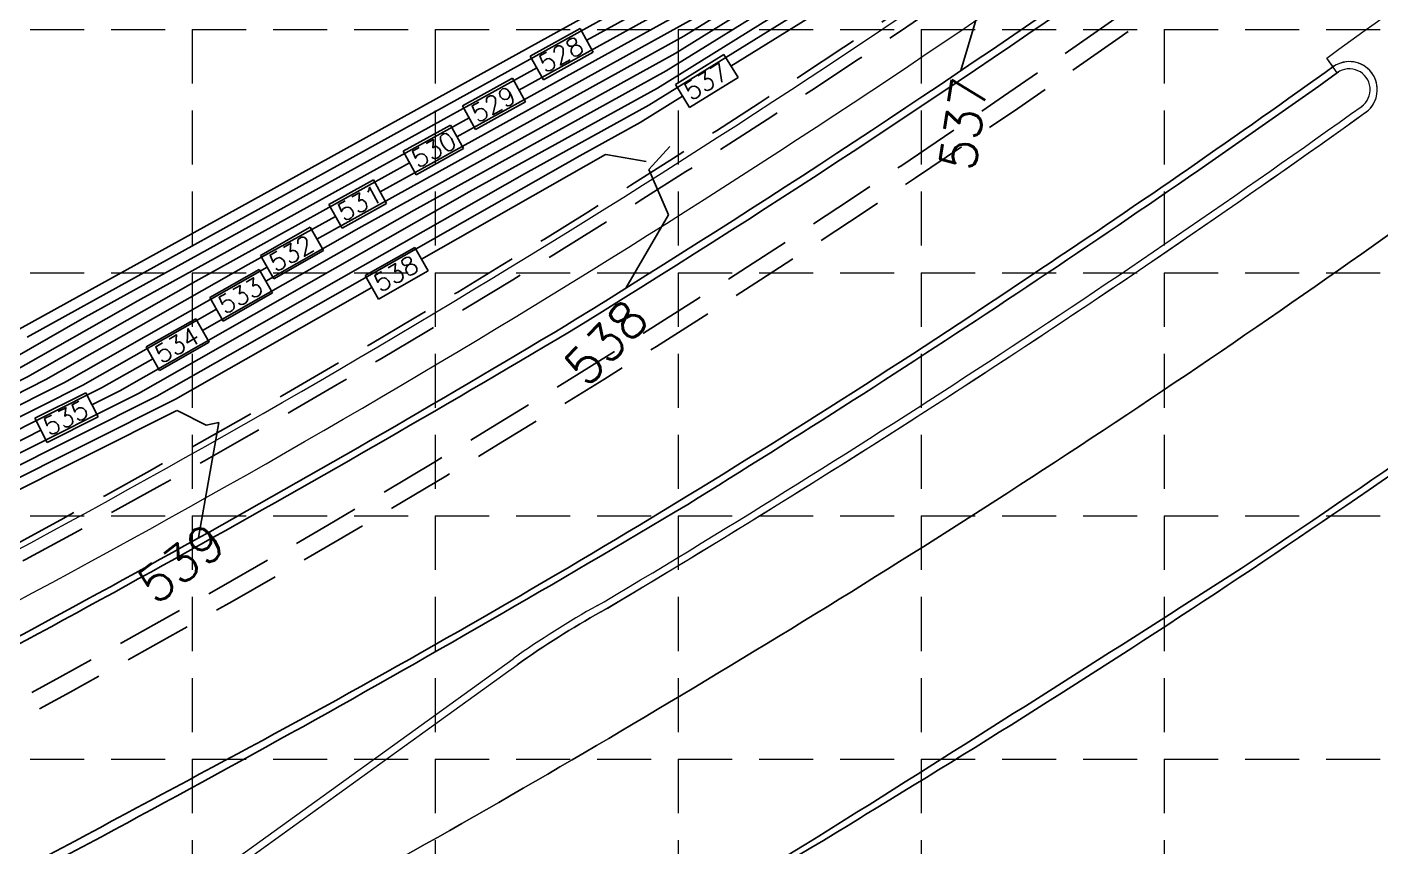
# Model space of a CAD drawing. Header units: feet. Extents: x 2597001 to 2598732, y 7017887 to 7019952.
# Drawn here: x 2597686 to 2597836.4, y 7018121.9 to 7018212.9 of the extents above; entities that cross this region are included whole.
import ezdxf

# ---------------------------------------------------------------- set-up
doc = ezdxf.new("R2010")
doc.units = ezdxf.units.FT
doc.header["$LTSCALE"] = 30
doc.header["$MEASUREMENT"] = 0
doc.linetypes.add('18358A-BASE-GRAD$0$HIDDEN', pattern=[0.375, 0.25, -0.125])
doc.linetypes.add('HIDDEN', pattern=[0.375, 0.25, -0.125])
for name, color, linetype, lineweight in [('18358A-BASE-SITE$0$A-Sidewalk', 241, 'CONTINUOUS', 20), ('18358A-BASE-SITE$0$Curb', 1, 'CONTINUOUS', 9), ('18358A-BASE-SITE$0$D-CONCRETE', 2, 'CONTINUOUS', 9), ('18358A-BASE-SITE$0$D-HATCH-BNDRY', 7, 'CONTINUOUS', 5)]:
    doc.layers.add(name, color=color, linetype=linetype, lineweight=lineweight)
for name, color, linetype in [('18358D-SURVEY$0$S-CURB', 6, 'CONTINUOUS'), ('GRID', 254, 'HIDDEN'), ('PC', 35, 'CONTINUOUS'), ('STORM', 5, 'CONTINUOUS')]:
    doc.layers.add(name, color=color, linetype=linetype)
doc.styles.add('L0.10-P', font='simplex.shx', dxfattribs={"height": 0.1})
doc.styles.add('L100', font='simplex.shx', dxfattribs={"height": 2})

msp = doc.modelspace()

# ---------------------------------------------------------------- linework, layer by layer
at = {"layer": '18358A-BASE-SITE$0$A-Sidewalk', "color": 7}
for radius in [1160.02, 1165.02]:
    msp.add_arc((2597135.72, 7019176.61), radius, 297.61224, 305.38871, dxfattribs=at)
at = {"layer": '18358A-BASE-SITE$0$Curb', "color": 7}
for p, q in [((2597749.37, 7018148.67), (2597750.11, 7018149.09)), ((2597749.38, 7018147.71), (2597749.39, 7018147.71)), ((2597749.76, 7018147.97), (2597750.51, 7018148.39)), ((2597674.94, 7018095.9), (2597739.99, 7018142.76)), ((2597675.4, 7018095.25), (2597740.46, 7018142.1))]:
    msp.add_line(p, q, dxfattribs=at)
for centre, radius, start, end in [((2597832.9, 7018205.94), 3.11, 305.5703, 125.5703), ((2597832.9, 7018205.94), 2.31, 305.5703, 125.5703), ((2597137.48, 7019178.36), 1197.8, 300.7616, 305.57493), ((2597137.48, 7019178.36), 1198.6, 300.76104, 305.57478), ((2597798.4, 7018060.6), 100.8, 119.1048, 125.4114), ((2597798.4, 7018060.6), 100, 119.1048, 125.4101)]:
    msp.add_arc(centre, radius, start, end, dxfattribs=at)
at = {"layer": '18358A-BASE-SITE$0$D-CONCRETE', "color": 7, "flags": 128}
for points in [[(2597831.55, 7018207.82), (2597830.39, 7018209.45, 0.022577), (2597913.5, 7018274.96), (2597914.8, 7018273.45)], [(2597665.3, 7018089.96), (2597666.22, 7018088.19), (2597679.02, 7018094.76, 0.019511), (2597766.78, 7018143.6, 0.022109), (2597850.99, 7018199.73, 0.019989), (2597926.69, 7018259.82), (2597925.39, 7018261.34)]]:
    msp.add_lwpolyline(points, format="xyb", dxfattribs=at)
at = {"layer": '18358A-BASE-SITE$0$D-HATCH-BNDRY', "flags": 128}
msp.add_lwpolyline([(2597666.22, 7018088.19), (2597665.67, 7018089.25, 0.035772), (2597675.4, 7018095.25), (2597740.46, 7018142.1, -0.027519), (2597749.76, 7018147.97, 0.02141), (2597834.78, 7018203.47, 0.984779), (2597831.09, 7018208.47), (2597830.39, 7018209.45, 0.022577), (2597913.5, 7018274.96), (2597914.27, 7018274.06), (2597913.65, 7018273.52, 0.414673), (2597912.88, 7018262.23), (2597913.98, 7018260.97, 0.413754), (2597925.26, 7018260.2), (2597925.89, 7018260.75), (2597926.69, 7018259.82, -0.019989), (2597850.99, 7018199.73, -0.022109), (2597766.78, 7018143.6, -0.019511), (2597679.02, 7018094.76)], format="xyb", close=True, dxfattribs=at)
at = {"layer": '18358D-SURVEY$0$S-CURB', "color": 7, "flags": 128}
for points in [[(2597644.2, 7018052.79, 0.004707), (2597732.06, 7018098.89, 0.017047), (2597778.2, 7018125.72, 0.002099), (2597820.89, 7018152.78, 0.02176), (2597903.26, 7018212.98, 0.021409), (2597980.24, 7018279.64), (2598019.41, 7018318.04)], [(2597644.51, 7018052.09), (2597688.48, 7018074.93), (2597688.77, 7018075.11, 0.019166), (2597778.59, 7018125.1), (2597779.15, 7018125.47, 0.022496), (2597863.55, 7018181.72)]]:
    msp.add_lwpolyline(points, format="xyb", dxfattribs=at)
at = {"layer": '18358D-SURVEY$0$S-CURB', "color": 7}
for points in [[(2597585.74, 7018093.3), (2597588.97, 7018094.98, 0.105517), (2597592.37, 7018097.55), (2597592.78, 7018097.97, -0.111688), (2597597.01, 7018101.5), (2597611.75, 7018109.04, -0.092495), (2597616.16, 7018110.4), (2597617.37, 7018110.56, 0.089913), (2597621.66, 7018111.89), (2597657.61, 7018130.88, 0.017249), (2597745.87, 7018179.77), (2597746.98, 7018180.45, 0.014356), (2597808.22, 7018220.73)], [(2597808.69, 7018220.05, -0.014928), (2597746.26, 7018179.06, -0.015298), (2597657.99, 7018130.1), (2597622.13, 7018111.16, -0.10169), (2597617.2, 7018109.72, 0.087838), (2597612.14, 7018108.4), (2597604.83, 7018104.6), (2597597.28, 7018100.73, 0.100184), (2597593.25, 7018097.52, -0.087784), (2597589.09, 7018094.03), (2597585.82, 7018092.37)], [(2597624.34, 7018087.11, 0.002866), (2597713.54, 7018134.45, 0.02409), (2597798.62, 7018186.03, 0.008627), (2597831.23, 7018208.58)], [(2597625.06, 7018086.6), (2597668.89, 7018109.7, 0.015929), (2597758, 7018159.07), (2597759.4, 7018159.9, 0.016544), (2597831.71, 7018207.91)]]:
    msp.add_lwpolyline(points, format="xyb", dxfattribs=at)
at = {"layer": 'GRID', "color": 252, "linetype": 'HIDDEN', "lineweight": 0, "ltscale": 0.8}
for p, q in [((2597704.33, 7018941.62), (2597704.33, 7017996.5)), ((2597731.33, 7018941.62), (2597731.33, 7017996.5)), ((2597758.33, 7018941.62), (2597758.33, 7017996.5)), ((2597785.33, 7018941.62), (2597785.33, 7017996.5)), ((2597812.33, 7018941.62), (2597812.33, 7017996.5)), ((2597029.33, 7018212.62), (2598703.33, 7018212.62)), ((2597029.33, 7018185.62), (2598703.33, 7018185.62)), ((2597029.33, 7018158.62), (2598703.33, 7018158.62)), ((2597029.33, 7018131.62), (2598703.33, 7018131.62))]:
    msp.add_line(p, q, dxfattribs=at)
at = {"layer": 'PC', "color": 35}
for p, q in [((2597794.62, 7018224.49), (2597789.73, 7018208.08)), ((2597757.42, 7018199.63), (2597755.09, 7018197.09)), ((2597755.09, 7018197.09), (2597757.27, 7018192.04)), ((2597757.27, 7018192.04), (2597752.54, 7018183.9)), ((2597707.31, 7018169), (2597705.05, 7018156.23)), ((2597705.91, 7018168.69), (2597707.31, 7018169))]:
    msp.add_line(p, q, dxfattribs=at)
at = {"layer": 'PC', "color": 35, "linetype": 'Continuous', "extrusion": (0.527101, -0.849803, 0)}
for p, q in [((2597786.08, 7018223.44, 536), (2597755.08, 7018204.21, 536)), ((2597786.08, 7018223.44, 536), (2597755.08, 7018204.21, 536)), ((2597784.15, 7018223.56, 535), (2597756.05, 7018206.12, 535)), ((2597784.15, 7018223.56, 535), (2597756.05, 7018206.12, 535)), ((2597782.23, 7018223.67, 534), (2597757.02, 7018208.04, 534)), ((2597782.23, 7018223.67, 534), (2597757.02, 7018208.04, 534)), ((2597780.3, 7018223.79, 533), (2597758, 7018209.95, 533)), ((2597780.3, 7018223.79, 533), (2597758, 7018209.95, 533)), ((2597778.38, 7018223.91, 532), (2597758.97, 7018211.87, 532)), ((2597778.38, 7018223.91, 532), (2597758.97, 7018211.87, 532)), ((2597758.03, 7018206.5, 537), (2597763.41, 7018209.84, 537)), ((2597758.03, 7018206.5, 537), (2597763.41, 7018209.84, 537)), ((2597764.99, 7018207.29, 537), (2597759.61, 7018203.95, 537)), ((2597764.99, 7018207.29, 537), (2597759.61, 7018203.95, 537))]:
    msp.add_line(p, q, dxfattribs=at)
at = {"layer": 'PC', "color": 35, "linetype": 'Continuous'}
for p, q in [((2597785.8, 7018221.96, 537), (2597764.2, 7018208.56, 537)), ((2597785.8, 7018221.96, 537), (2597764.2, 7018208.56, 537)), ((2597760.91, 7018215.7, 530), (2597733.76, 7018200.7, 530)), ((2597760.91, 7018215.7, 530), (2597733.76, 7018200.7, 530)), ((2597741.91, 7018209.67, 528), (2597747.45, 7018212.73, 528)), ((2597741.91, 7018209.67, 528), (2597747.45, 7018212.73, 528)), ((2597748.9, 7018210.1, 528), (2597743.36, 7018207.04, 528)), ((2597748.9, 7018210.1, 528), (2597743.36, 7018207.04, 528)), ((2597763.41, 7018209.84, 537), (2597764.99, 7018207.29, 537)), ((2597763.41, 7018209.84, 537), (2597764.99, 7018207.29, 537)), ((2597734.38, 7018204.13, 529), (2597739.93, 7018207.2, 529)), ((2597734.38, 7018204.13, 529), (2597739.93, 7018207.2, 529)), ((2597758.82, 7018205.22, 537), (2597754.1, 7018202.3, 537)), ((2597758.82, 7018205.22, 537), (2597754.1, 7018202.3, 537)), ((2597741.38, 7018204.57, 529), (2597735.83, 7018201.51, 529)), ((2597741.38, 7018204.57, 529), (2597735.83, 7018201.51, 529)), ((2597735.11, 7018202.82, 529), (2597698.29, 7018182.49, 529)), ((2597735.11, 7018202.82, 529), (2597698.29, 7018182.49, 529)), ((2597754.1, 7018202.3, 537), (2597747.42, 7018198.6, 537)), ((2597754.1, 7018202.3, 537), (2597747.42, 7018198.6, 537)), ((2597729.23, 7018196.49, 530), (2597727.78, 7018199.11, 530)), ((2597729.23, 7018196.49, 530), (2597727.78, 7018199.11, 530)), ((2597747.42, 7018198.6, 537), (2597700.43, 7018171.9, 537)), ((2597747.42, 7018198.6, 537), (2597700.43, 7018171.9, 537)), ((2597750.51, 7018198.7, 538), (2597750.26, 7018198.75, 538)), ((2597750.51, 7018198.7, 538), (2597750.26, 7018198.75, 538)), ((2597754.79, 7018197.96, 538), (2597754.79, 7018197.96, 538)), ((2597754.79, 7018197.96, 538), (2597754.79, 7018197.96, 538)), ((2597719.54, 7018193.19, 531), (2597724.5, 7018195.93, 531)), ((2597719.54, 7018193.19, 531), (2597724.5, 7018195.93, 531)), ((2597724.5, 7018195.93, 531), (2597725.95, 7018193.3, 531)), ((2597724.5, 7018195.93, 531), (2597725.95, 7018193.3, 531)), ((2597735.13, 7018194.58, 535), (2597696.32, 7018172.51, 535)), ((2597735.13, 7018194.58, 535), (2597696.32, 7018172.51, 535)), ((2597720.27, 7018191.87, 531), (2597710.57, 7018186.52, 531)), ((2597720.27, 7018191.87, 531), (2597710.57, 7018186.52, 531)), ((2597729.07, 7018188.43, 538), (2597730.56, 7018185.82, 538)), ((2597729.07, 7018188.43, 538), (2597730.56, 7018185.82, 538)), ((2597712.68, 7018186.24, 532), (2597690.15, 7018173.44, 532)), ((2597712.68, 7018186.24, 532), (2597690.15, 7018173.44, 532)), ((2597725.05, 7018182.69, 538), (2597723.57, 7018185.3, 538)), ((2597725.05, 7018182.69, 538), (2597723.57, 7018185.3, 538)), ((2597704.43, 7018184.5, 530), (2597686.04, 7018174.05, 530)), ((2597704.43, 7018184.5, 530), (2597686.04, 7018174.05, 530)), ((2597707.04, 7018181.56, 533), (2597692.21, 7018173.13, 533)), ((2597707.04, 7018181.56, 533), (2597692.21, 7018173.13, 533)), ((2597692.14, 7018180.48, 528), (2597681.93, 7018174.67, 528)), ((2597692.14, 7018180.48, 528), (2597681.93, 7018174.67, 528)), ((2597704.75, 7018180.51, 534), (2597706.23, 7018177.9, 534)), ((2597704.75, 7018180.51, 534), (2597706.23, 7018177.9, 534)), ((2597700.72, 7018174.77, 534), (2597699.24, 7018177.38, 534)), ((2597700.72, 7018174.77, 534), (2597699.24, 7018177.38, 534)), ((2597688.1, 7018173.75, 531), (2597676.03, 7018167.69, 531)), ((2597688.1, 7018173.75, 531), (2597676.03, 7018167.69, 531)), ((2597700.43, 7018171.9, 537), (2597675.19, 7018159.25, 537)), ((2597700.43, 7018171.9, 537), (2597675.19, 7018159.25, 537)), ((2597698.37, 7018172.2, 536), (2597684.33, 7018165.16, 536)), ((2597698.37, 7018172.2, 536), (2597684.33, 7018165.16, 536)), ((2597702.64, 7018170.33, 539), (2597674.92, 7018156.43, 539)), ((2597702.64, 7018170.33, 539), (2597674.92, 7018156.43, 539)), ((2597702.82, 7018170.23, 539), (2597702.64, 7018170.33, 539)), ((2597702.82, 7018170.23, 539), (2597702.64, 7018170.33, 539)), ((2597705.91, 7018168.69, 539), (2597702.82, 7018170.23, 539)), ((2597705.91, 7018168.69, 539), (2597702.82, 7018170.23, 539)), ((2597693.89, 7018169.62, 535), (2597688.22, 7018166.78, 535)), ((2597693.89, 7018169.62, 535), (2597688.22, 7018166.78, 535)), ((2597705.91, 7018168.69, 539), (2597705.91, 7018168.69, 539)), ((2597705.91, 7018168.69, 539), (2597705.91, 7018168.69, 539))]:
    msp.add_line(p, q, dxfattribs=at)
at = {"layer": 'PC', "color": 35, "extrusion": (-0.483387, 0.875407, 0)}
msp.add_line((2597758.25, 7018219.73, 526), (2597679.86, 7018176.45, 526), dxfattribs=at)
msp.add_line((2597758.25, 7018219.73, 526), (2597679.86, 7018176.45, 526), dxfattribs=at)
at = {"layer": 'PC', "color": 35, "linetype": 'Continuous', "extrusion": (0.483387, -0.875407, 0)}
for p, q in [((2597762.86, 7018219.52, 528), (2597748.18, 7018211.42, 528)), ((2597762.86, 7018219.52, 528), (2597748.18, 7018211.42, 528)), ((2597761.89, 7018217.61, 529), (2597740.65, 7018205.88, 529)), ((2597761.89, 7018217.61, 529), (2597740.65, 7018205.88, 529)), ((2597758.97, 7018211.87, 532), (2597718.19, 7018189.35, 532)), ((2597758.97, 7018211.87, 532), (2597718.19, 7018189.35, 532)), ((2597758, 7018209.95, 533), (2597722.85, 7018190.55, 533)), ((2597758, 7018209.95, 533), (2597722.85, 7018190.55, 533)), ((2597742.63, 7018208.35, 528), (2597692.14, 7018180.48, 528)), ((2597742.63, 7018208.35, 528), (2597692.14, 7018180.48, 528)), ((2597757.02, 7018208.04, 534), (2597728.99, 7018192.56, 534)), ((2597757.02, 7018208.04, 534), (2597728.99, 7018192.56, 534)), ((2597756.05, 7018206.12, 535), (2597735.13, 7018194.58, 535)), ((2597756.05, 7018206.12, 535), (2597735.13, 7018194.58, 535)), ((2597755.08, 7018204.21, 536), (2597741.28, 7018196.59, 536)), ((2597755.08, 7018204.21, 536), (2597741.28, 7018196.59, 536)), ((2597727.78, 7018199.11, 530), (2597733.03, 7018202.01, 530)), ((2597727.78, 7018199.11, 530), (2597733.03, 7018202.01, 530)), ((2597725.95, 7018193.3, 531), (2597720.99, 7018190.56, 531)), ((2597725.95, 7018193.3, 531), (2597720.99, 7018190.56, 531))]:
    msp.add_line(p, q, dxfattribs=at)
at = {"layer": 'PC', "color": 35, "linetype": 'Continuous', "extrusion": (-0.483387, 0.875407, 0)}
for p, q in [((2597750.99, 7018214.35, 527), (2597686, 7018178.46, 527)), ((2597750.99, 7018214.35, 527), (2597686, 7018178.46, 527)), ((2597759.94, 7018213.78, 531), (2597725.23, 7018194.61, 531)), ((2597759.94, 7018213.78, 531), (2597725.23, 7018194.61, 531)), ((2597734.48, 7018199.39, 530), (2597729.23, 7018196.49, 530)), ((2597734.48, 7018199.39, 530), (2597729.23, 7018196.49, 530)), ((2597728.5, 7018197.8, 530), (2597704.43, 7018184.5, 530)), ((2597728.5, 7018197.8, 530), (2597704.43, 7018184.5, 530))]:
    msp.add_line(p, q, dxfattribs=at)
at = {"layer": 'PC', "color": 35, "linetype": 'Continuous', "extrusion": (0.875407, 0.483387, 0)}
for p, q in [((2597747.45, 7018212.73, 528), (2597748.9, 7018210.1, 528)), ((2597747.45, 7018212.73, 528), (2597748.9, 7018210.1, 528)), ((2597743.36, 7018207.04, 528), (2597741.91, 7018209.67, 528)), ((2597743.36, 7018207.04, 528), (2597741.91, 7018209.67, 528)), ((2597739.93, 7018207.2, 529), (2597741.38, 7018204.57, 529)), ((2597739.93, 7018207.2, 529), (2597741.38, 7018204.57, 529)), ((2597735.83, 7018201.51, 529), (2597734.38, 7018204.13, 529)), ((2597735.83, 7018201.51, 529), (2597734.38, 7018204.13, 529)), ((2597733.03, 7018202.01, 530), (2597734.48, 7018199.39, 530)), ((2597733.03, 7018202.01, 530), (2597734.48, 7018199.39, 530)), ((2597720.99, 7018190.56, 531), (2597719.54, 7018193.19, 531)), ((2597720.99, 7018190.56, 531), (2597719.54, 7018193.19, 531))]:
    msp.add_line(p, q, dxfattribs=at)
at = {"layer": 'PC', "color": 35, "linetype": 'Continuous', "extrusion": (0.849803, 0.527101, 0)}
msp.add_line((2597759.61, 7018203.95, 537), (2597758.03, 7018206.5, 537), dxfattribs=at)
msp.add_line((2597759.61, 7018203.95, 537), (2597758.03, 7018206.5, 537), dxfattribs=at)
at = {"layer": 'PC', "color": 35, "linetype": 'Continuous', "extrusion": (0.494133, -0.869386, 0)}
for p, q in [((2597750.26, 7018198.75, 538), (2597729.81, 7018187.12, 538)), ((2597750.26, 7018198.75, 538), (2597729.81, 7018187.12, 538)), ((2597741.28, 7018196.59, 536), (2597698.37, 7018172.2, 536)), ((2597741.28, 7018196.59, 536), (2597698.37, 7018172.2, 536)), ((2597728.99, 7018192.56, 534), (2597705.49, 7018179.2, 534)), ((2597728.99, 7018192.56, 534), (2597705.49, 7018179.2, 534)), ((2597711.94, 7018187.54, 532), (2597717.44, 7018190.67, 532)), ((2597711.94, 7018187.54, 532), (2597717.44, 7018190.67, 532)), ((2597722.85, 7018190.55, 533), (2597712.54, 7018184.69, 533)), ((2597722.85, 7018190.55, 533), (2597712.54, 7018184.69, 533)), ((2597723.57, 7018185.3, 538), (2597729.07, 7018188.43, 538)), ((2597723.57, 7018185.3, 538), (2597729.07, 7018188.43, 538)), ((2597718.92, 7018188.07, 532), (2597713.42, 7018184.94, 532)), ((2597718.92, 7018188.07, 532), (2597713.42, 7018184.94, 532)), ((2597710.57, 7018186.52, 531), (2597688.1, 7018173.75, 531)), ((2597710.57, 7018186.52, 531), (2597688.1, 7018173.75, 531)), ((2597706.3, 7018182.86, 533), (2597711.8, 7018185.99, 533)), ((2597706.3, 7018182.86, 533), (2597711.8, 7018185.99, 533)), ((2597730.56, 7018185.82, 538), (2597725.05, 7018182.69, 538)), ((2597730.56, 7018185.82, 538), (2597725.05, 7018182.69, 538)), ((2597713.28, 7018183.38, 533), (2597707.78, 7018180.25, 533)), ((2597713.28, 7018183.38, 533), (2597707.78, 7018180.25, 533)), ((2597699.24, 7018177.38, 534), (2597704.75, 7018180.51, 534)), ((2597699.24, 7018177.38, 534), (2597704.75, 7018180.51, 534)), ((2597706.23, 7018177.9, 534), (2597700.72, 7018174.77, 534)), ((2597706.23, 7018177.9, 534), (2597700.72, 7018174.77, 534))]:
    msp.add_line(p, q, dxfattribs=at)
at = {"layer": 'PC', "color": 35, "linetype": 'Continuous', "extrusion": (-0.170913, -0.985286, 0)}
msp.add_line((2597754.79, 7018197.96, 538), (2597750.51, 7018198.7, 538), dxfattribs=at)
msp.add_line((2597754.79, 7018197.96, 538), (2597750.51, 7018198.7, 538), dxfattribs=at)
at = {"layer": 'PC', "color": 35, "linetype": 'Continuous', "extrusion": (0.869386, 0.494133, 0)}
for p, q in [((2597717.44, 7018190.67, 532), (2597718.92, 7018188.07, 532)), ((2597717.44, 7018190.67, 532), (2597718.92, 7018188.07, 532)), ((2597713.42, 7018184.94, 532), (2597711.94, 7018187.54, 532)), ((2597713.42, 7018184.94, 532), (2597711.94, 7018187.54, 532)), ((2597711.8, 7018185.99, 533), (2597713.28, 7018183.38, 533)), ((2597711.8, 7018185.99, 533), (2597713.28, 7018183.38, 533)), ((2597707.78, 7018180.25, 533), (2597706.3, 7018182.86, 533)), ((2597707.78, 7018180.25, 533), (2597706.3, 7018182.86, 533))]:
    msp.add_line(p, q, dxfattribs=at)
at = {"layer": 'PC', "color": 35, "linetype": 'Continuous', "extrusion": (-0.494133, 0.869386, 0)}
for p, q in [((2597724.31, 7018183.99, 538), (2597702.48, 7018171.59, 538)), ((2597724.31, 7018183.99, 538), (2597702.48, 7018171.59, 538)), ((2597698.29, 7018182.49, 529), (2597683.99, 7018174.36, 529)), ((2597698.29, 7018182.49, 529), (2597683.99, 7018174.36, 529)), ((2597699.98, 7018176.07, 534), (2597694.26, 7018172.82, 534)), ((2597699.98, 7018176.07, 534), (2597694.26, 7018172.82, 534))]:
    msp.add_line(p, q, dxfattribs=at)
at = {"layer": 'PC', "color": 35, "linetype": 'Continuous', "extrusion": (-0.448206, 0.89393, 0)}
for p, q in [((2597690.15, 7018173.44, 532), (2597675.89, 7018166.29, 532)), ((2597690.15, 7018173.44, 532), (2597675.89, 7018166.29, 532)), ((2597696.32, 7018172.51, 535), (2597693.21, 7018170.96, 535)), ((2597696.32, 7018172.51, 535), (2597693.21, 7018170.96, 535))]:
    msp.add_line(p, q, dxfattribs=at)
at = {"layer": 'PC', "color": 35, "linetype": 'Continuous', "extrusion": (0.448206, -0.89393, 0)}
for p, q in [((2597686.04, 7018174.05, 530), (2597676.17, 7018169.1, 530)), ((2597686.04, 7018174.05, 530), (2597676.17, 7018169.1, 530)), ((2597694.26, 7018172.82, 534), (2597675.61, 7018163.47, 534)), ((2597694.26, 7018172.82, 534), (2597675.61, 7018163.47, 534)), ((2597692.21, 7018173.13, 533), (2597675.75, 7018164.88, 533)), ((2597692.21, 7018173.13, 533), (2597675.75, 7018164.88, 533)), ((2597686.88, 7018169.46, 535), (2597692.54, 7018172.3, 535)), ((2597686.88, 7018169.46, 535), (2597692.54, 7018172.3, 535)), ((2597702.48, 7018171.59, 538), (2597675.06, 7018157.84, 538)), ((2597702.48, 7018171.59, 538), (2597675.06, 7018157.84, 538)), ((2597687.55, 7018168.12, 535), (2597675.47, 7018162.06, 535)), ((2597687.55, 7018168.12, 535), (2597675.47, 7018162.06, 535))]:
    msp.add_line(p, q, dxfattribs=at)
at = {"layer": 'PC', "color": 35, "linetype": 'Continuous', "extrusion": (0.89393, 0.448206, 0)}
for p, q in [((2597692.54, 7018172.3, 535), (2597693.89, 7018169.62, 535)), ((2597692.54, 7018172.3, 535), (2597693.89, 7018169.62, 535)), ((2597688.22, 7018166.78, 535), (2597686.88, 7018169.46, 535)), ((2597688.22, 7018166.78, 535), (2597686.88, 7018169.46, 535))]:
    msp.add_line(p, q, dxfattribs=at)
at = {"layer": 'STORM', "color": 170, "linetype": '18358A-BASE-GRAD$0$HIDDEN'}
for centre, radius, start, end in [((2597094.87, 7019225.1), 1236.79, 294.93224, 315.23333), ((2597094.87, 7019225.1), 1236.79, 294.93224, 315.23333), ((2597094.87, 7019225.1), 1238.79, 294.93224, 315.28612), ((2597094.87, 7019225.1), 1238.79, 294.93224, 315.28612), ((2597133.75, 7019178.63), 1162.09, 296.63259, 314.45147), ((2597133.75, 7019178.63), 1162.09, 296.63259, 314.45147), ((2597133.75, 7019178.63), 1164.09, 296.63259, 314.50259), ((2597133.75, 7019178.63), 1164.09, 296.63259, 314.50259)]:
    msp.add_arc(centre, radius, start, end, dxfattribs=at)

# ---------------------------------------------------------------- texts
at = {"layer": 'PC', "color": 35}
for s, height, rotation, style, p in [('528', 2, 28.9068, 'L0.10-P', (2597743.55, 7018207.72, 528)), ('528', 2, 28.9068, 'L0.10-P', (2597743.55, 7018207.72, 528)), ('537', 2, 31.8098, 'L0.10-P', (2597759.77, 7018204.64, 537)), ('537', 2, 31.8098, 'L0.10-P', (2597759.77, 7018204.64, 537)), ('537', 4, 81.8125, 'L100', (2597791.29, 7018196.79, 535)), ('529', 2, 28.9068, 'L0.10-P', (2597736.03, 7018202.19, 529)), ('529', 2, 28.9068, 'L0.10-P', (2597736.03, 7018202.19, 529)), ('530', 2, 28.9068, 'L0.10-P', (2597729.42, 7018197.16, 530)), ('530', 2, 28.9068, 'L0.10-P', (2597729.42, 7018197.16, 530)), ('531', 2, 28.9068, 'L0.10-P', (2597721.19, 7018191.24, 531)), ('531', 2, 28.9068, 'L0.10-P', (2597721.19, 7018191.24, 531)), ('532', 2, 29.6126, 'L0.10-P', (2597713.61, 7018185.62, 532)), ('532', 2, 29.6126, 'L0.10-P', (2597713.61, 7018185.62, 532)), ('538', 2, 29.6126, 'L0.10-P', (2597725.24, 7018183.37, 538)), ('538', 2, 29.6126, 'L0.10-P', (2597725.24, 7018183.37, 538)), ('533', 2, 29.6126, 'L0.10-P', (2597707.97, 7018180.94, 533)), ('533', 2, 29.6126, 'L0.10-P', (2597707.97, 7018180.94, 533)), ('538', 4, 46.1705, 'L100', (2597748.2, 7018172.77, 535)), ('534', 2, 29.6126, 'L0.10-P', (2597700.91, 7018175.45, 534)), ('534', 2, 29.6126, 'L0.10-P', (2597700.91, 7018175.45, 534)), ('535', 2, 26.6286, 'L0.10-P', (2597688.45, 7018167.45, 535)), ('535', 2, 26.6286, 'L0.10-P', (2597688.45, 7018167.45, 535)), ('539', 4, 37.7265, 'L100', (2597700.28, 7018148.65, 535))]:
    msp.add_text(s, height=height, rotation=rotation, dxfattribs=dict(at, style=style)).set_placement(p)

doc.saveas('drawing.dxf')
